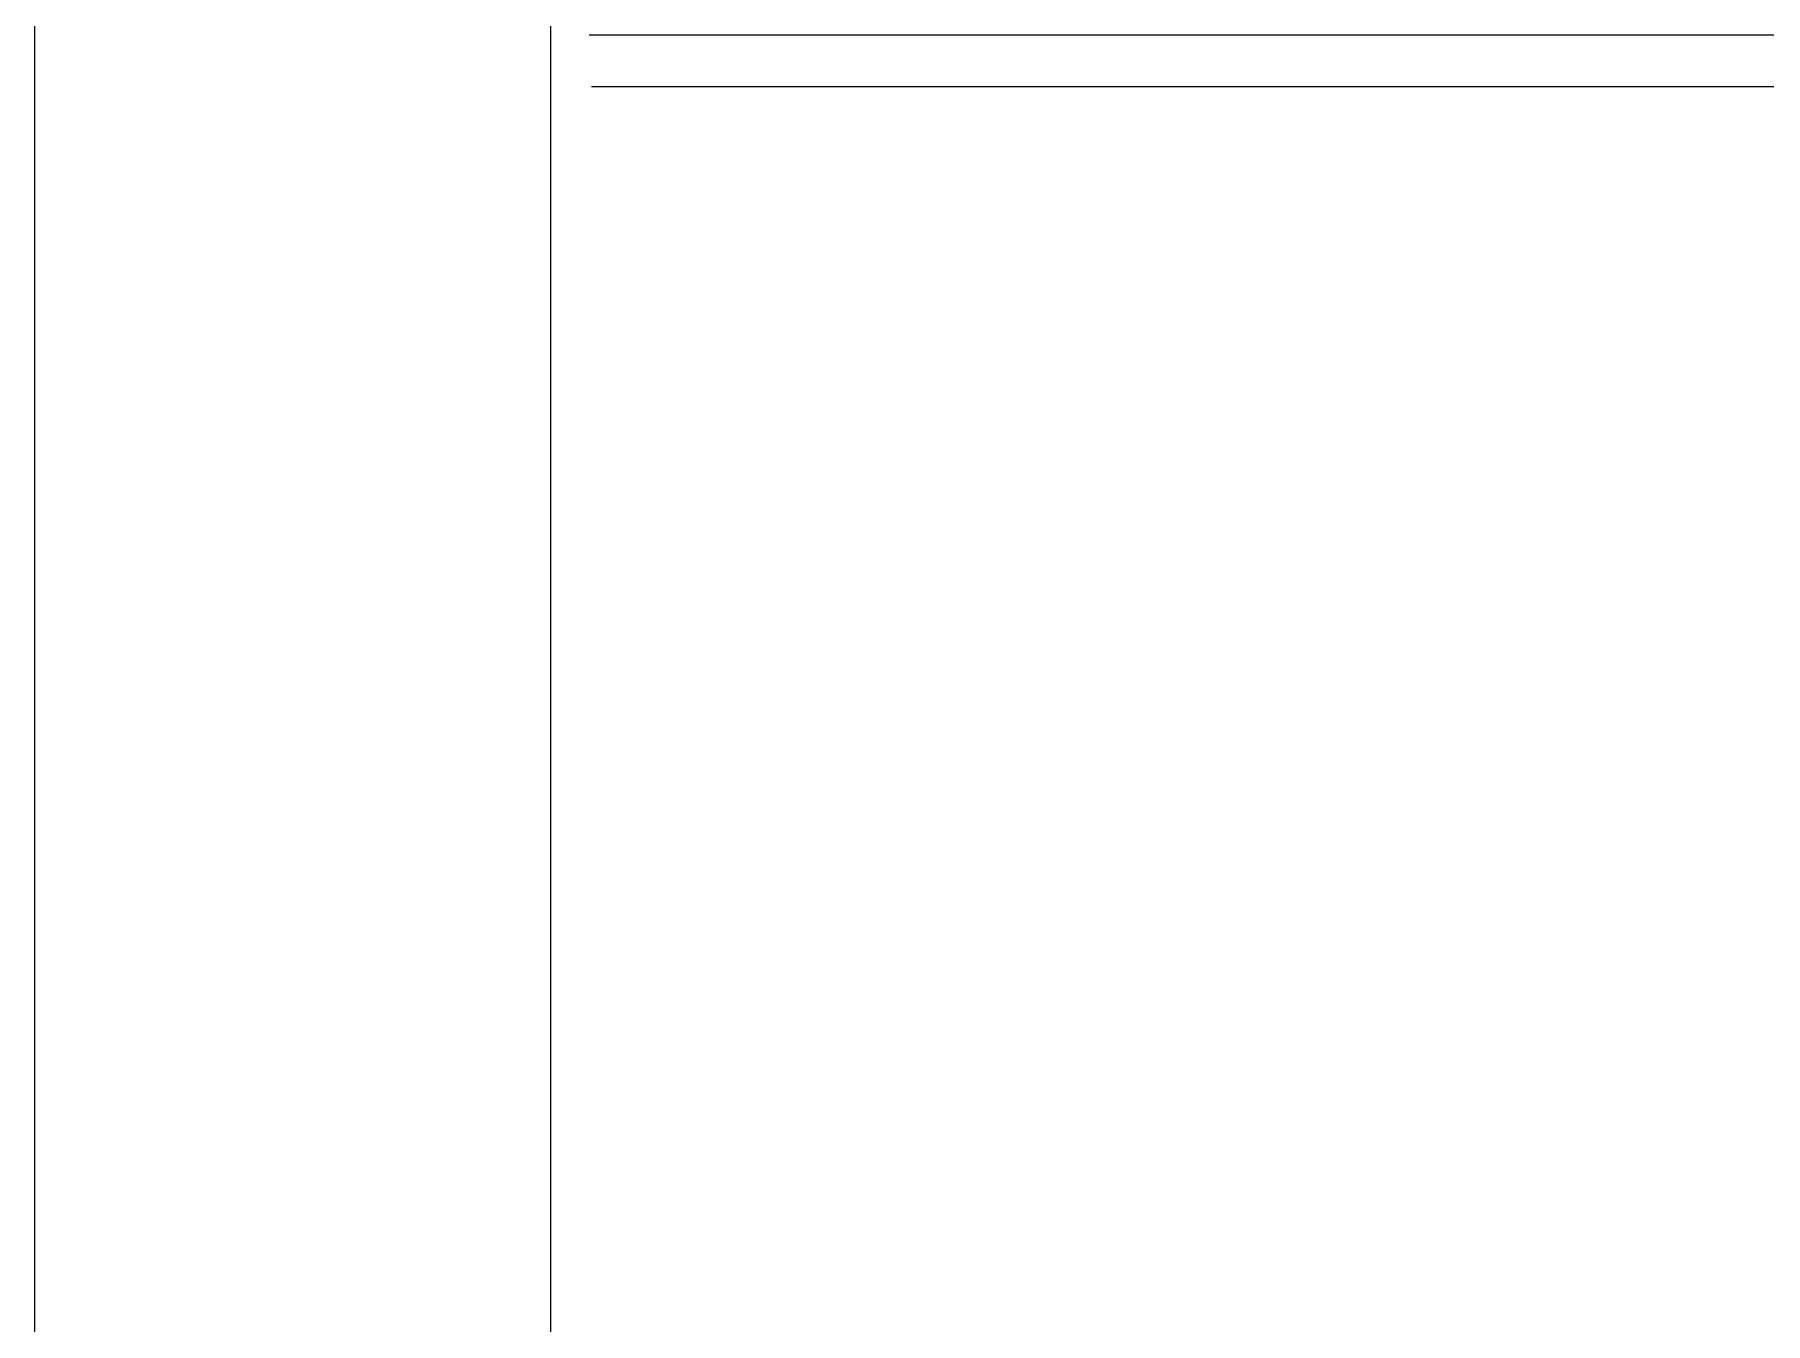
# Model space of a CAD drawing. Extents: x -76427 to 292734, y -42117 to 131250.
# Drawn here: x 8635 to 8768.5, y -37139.2 to -37039.8 of the extents above; entities that cross this region are included whole.
import ezdxf
from ezdxf.xclip import XClip

# ---------------------------------------------------------------- set-up
doc = ezdxf.new("R2010")
doc.units = 0
doc.header["$LTSCALE"] = 10
doc.header["$XCLIPFRAME"] = 2
for name, color, linetype in [('TPH12-SEC-@E$0$SIAGE3', 252, 'Continuous'), ('XFM7P10PV$0$U-PV-PIPE-SUS', 252, 'Continuous'), ('XFM7P10PV-200K$0$U-PV-PIPE-SUS', 200, 'Continuous')]:
    doc.layers.add(name, color=color, linetype=linetype)
doc.layers.add('XFM7P10PV$0$AP5B-SM-08-FNN-300-A(B)-LB1$0$管配件', color=252, linetype='Continuous', lineweight=5)
doc.layers.add('XFM7P10PV-200K$0$AP5B-SM-08-FNN-300-A(B)-LB1$0$管配件', color=7, linetype='Continuous', lineweight=5)

# ---------------------------------------------------------------- blocks, each defined once
blk = doc.blocks.new('TPH12-SEC-@E')
at = {"layer": 'TPH12-SEC-@E$0$SIAGE3'}
blk.add_line((37835, 391925), (37835, 385100), dxfattribs=at)
blk = doc.blocks.new('XFM7P10PV-200K$0$AP5B-SM-08-FNN-300-A(B)-LB1$0$Flange_ JIS 10K - 標準-1515172-LB1-PX-X')
at = {"layer": 'XFM7P10PV-200K$0$AP5B-SM-08-FNN-300-A(B)-LB1$0$管配件', "color": 216, "true_color": 0x800080}
for p, q in [((-4439.999, 15947.631), (-4453.999, 15947.631)), ((-4431.949, 15947.631), (-4439.999, 15947.631)), ((-4439.999, 15947.231), (-4450.814, 15947.231)), ((-4431.968, 15947.231), (-4439.999, 15947.231))]:
    blk.add_line(p, q, dxfattribs=at)
blk = doc.blocks.new('XFM7P10PV-200K')
at = {"layer": 'XFM7P10PV-200K$0$U-PV-PIPE-SUS'}
blk.add_line((8674.78, -36420.42), (8674.78, -37205.37), dxfattribs=at)
at = {"layer": 'XFM7P10PV-200K$0$U-PV-PIPE-SUS', "xscale": -10, "yscale": 10, "zscale": 10}
blk.add_blockref('XFM7P10PV-200K$0$AP5B-SM-08-FNN-300-A(B)-LB1$0$Flange_ JIS 10K - 標準-1515172-LB1-PX-X', (-35641.73, -196516.11, 0), dxfattribs=at)
blk = doc.blocks.new('XFM7P10PV$0$AP5B-SM-08-FNN-300-A(B)-LB1$0$Flange_ JIS 10K - 標準-1515172-LB1-PX-X')
at = {"layer": 'XFM7P10PV$0$AP5B-SM-08-FNN-300-A(B)-LB1$0$管配件', "color": 216, "true_color": 0x800080}
for p, q in [((-4439.999, 15947.631), (-4453.999, 15947.631)), ((-4431.949, 15947.631), (-4439.999, 15947.631)), ((-4439.999, 15947.231), (-4450.814, 15947.231)), ((-4431.968, 15947.231), (-4439.999, 15947.231))]:
    blk.add_line(p, q, dxfattribs=at)
blk = doc.blocks.new('XFM7P10PV')
at = {"layer": 'XFM7P10PV$0$U-PV-PIPE-SUS'}
blk.add_line((8674.78, -36420.42), (8674.78, -37205.37), dxfattribs=at)
at = {"layer": 'XFM7P10PV$0$U-PV-PIPE-SUS', "xscale": -10, "yscale": 10, "zscale": 10}
blk.add_blockref('XFM7P10PV$0$AP5B-SM-08-FNN-300-A(B)-LB1$0$Flange_ JIS 10K - 標準-1515172-LB1-PX-X', (-35641.73, -196516.11, 0), dxfattribs=at)

msp = doc.modelspace()

# ---------------------------------------------------------------- block references
for name in ['XFM7P10PV', 'XFM7P10PV-200K']:
    msp.add_blockref(name, (0, 0))
ref = msp.add_blockref('TPH12-SEC-@E', (-29200, -422554.63))
XClip(ref).set_block_clipping_path([(33964.7926547826, 380750.0000000001), (50300, 392150)])

doc.saveas('drawing.dxf')
